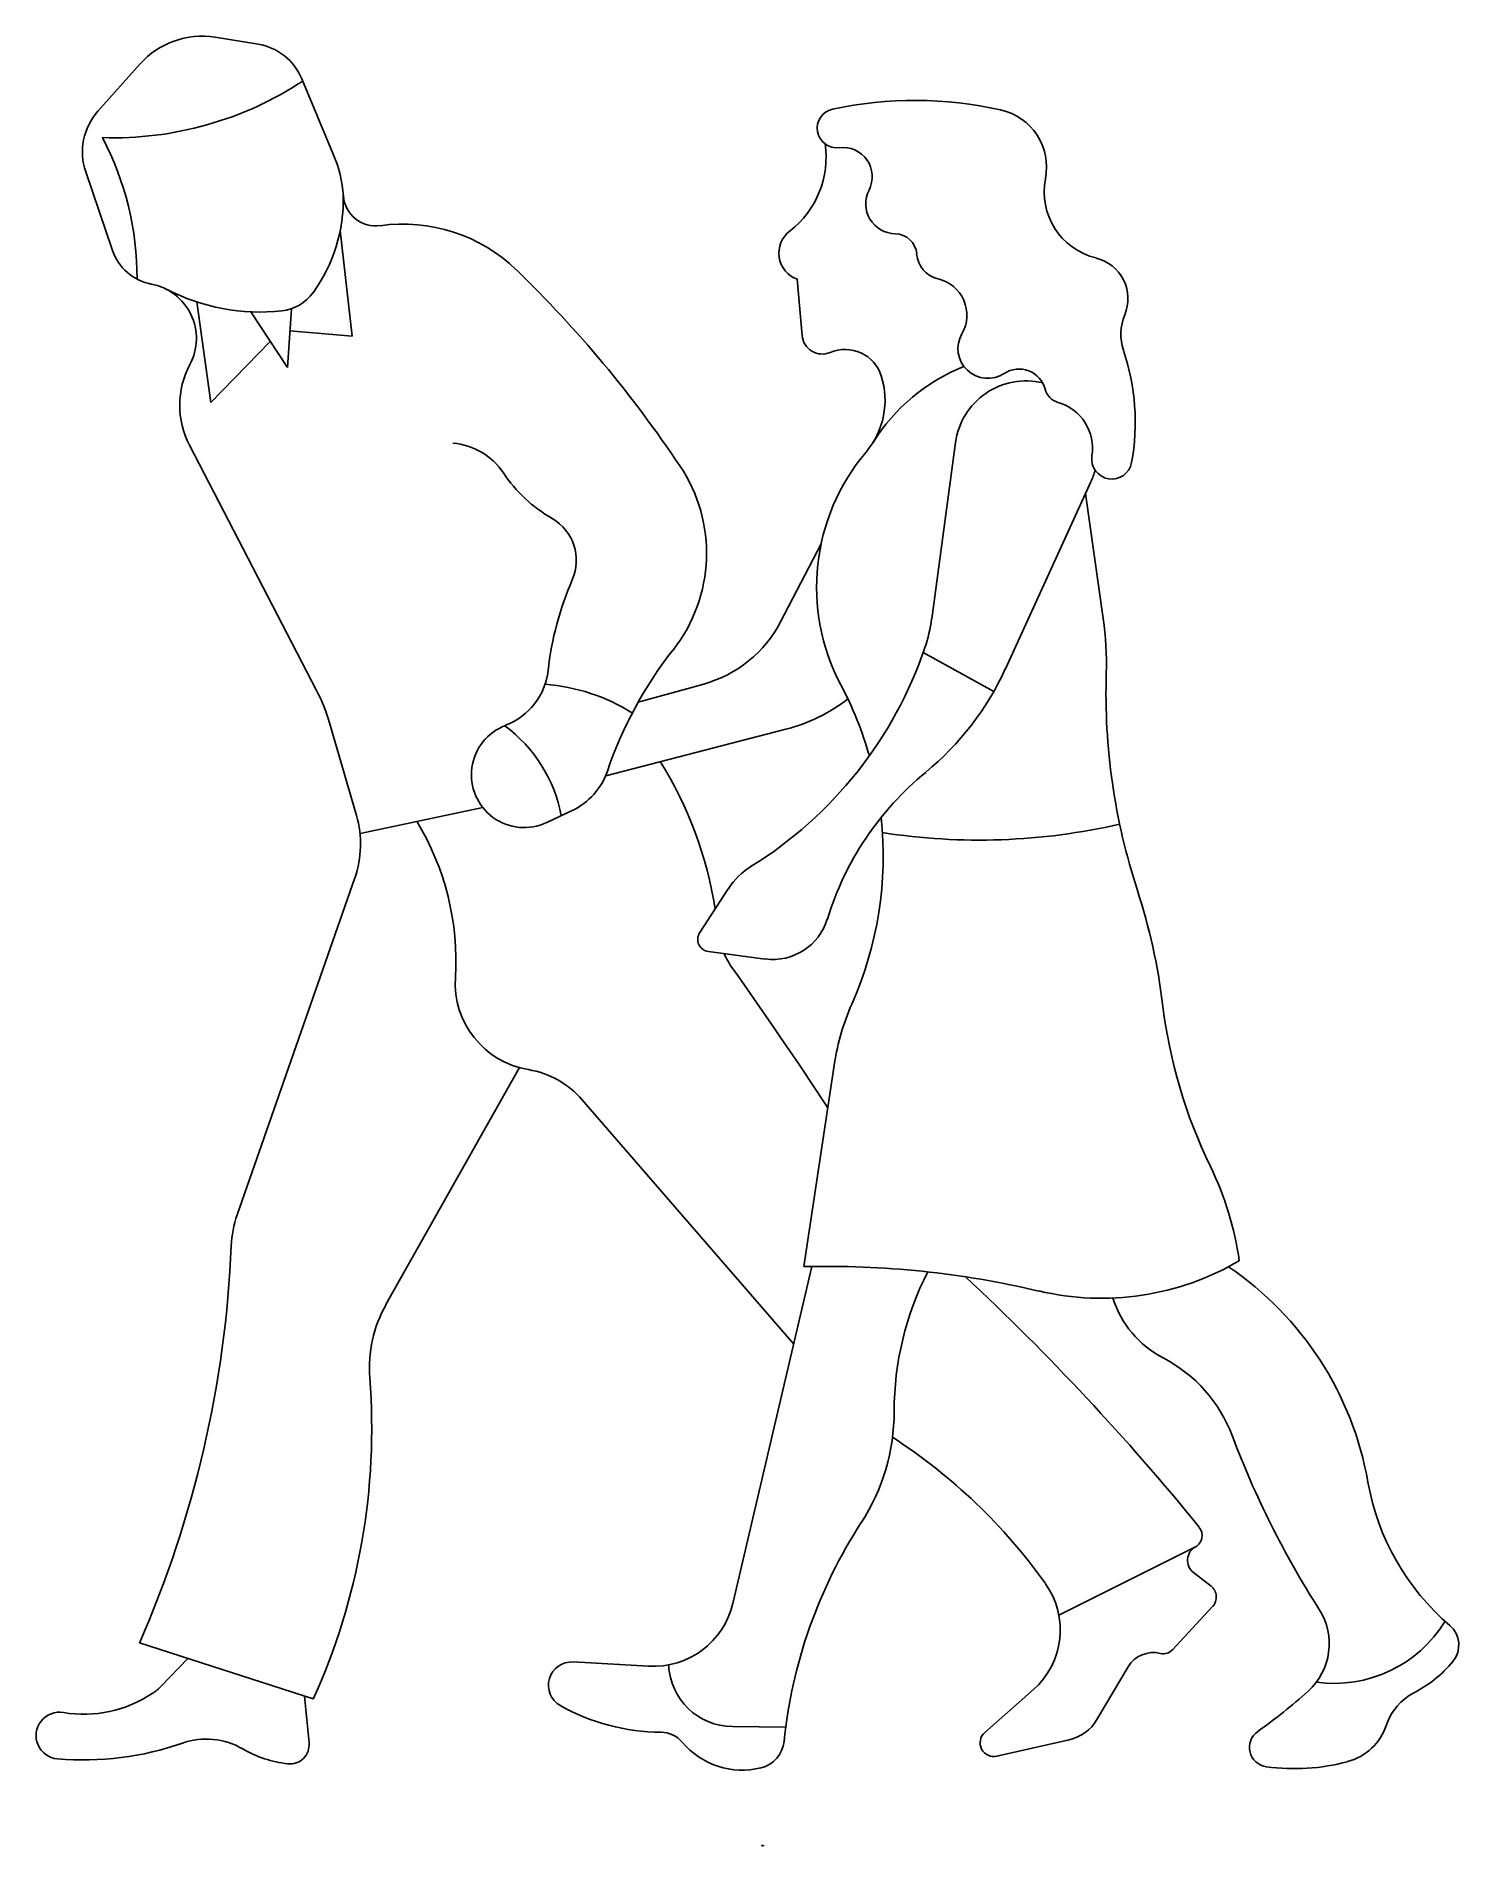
# Model space of a CAD drawing. Extents: x 210.69 to 212.04, y 59.82 to 61.54.
import ezdxf

# ---------------------------------------------------------------- set-up
doc = ezdxf.new("R2010")
doc.units = 0
doc.header["$LTSCALE"] = 4
doc.layers.get('0').update_dxf_attribs({"linetype": 'CONTINUOUS'})
doc.styles.add('ATTR', font='romans.shx', dxfattribs={"width": 0.8, "height": 0.470416})

msp = doc.modelspace()

# ---------------------------------------------------------------- linework, layer by layer
at = {"color": 0}
for p, q in [((210.8578, 61.5416), (210.8989, 61.535)), ((210.746, 61.4711), (210.7863, 61.5162)), ((210.9406, 61.5021), (210.9706, 61.4302)), ((210.7601, 61.3382), (210.7344, 61.4133)), ((210.9886, 61.2563), (210.9773, 61.3571)), ((211.4133, 61.3107), (211.4179, 61.2571)), ((210.8537, 61.1933), (210.8404, 61.2891)), ((210.8921, 61.2797), (210.9269, 61.2264)), ((210.9269, 61.2264), (210.9306, 61.2826)), ((210.9292, 61.2615), (210.9886, 61.2563)), ((210.9105, 61.2515), (210.8537, 61.1933)), ((210.9547, 60.9184), (210.8333, 61.1525)), ((211.5415, 60.9867), (211.5642, 61.1549)), ((211.6118, 60.939), (211.6934, 61.1175)), ((211.6883, 61.1062), (211.7052, 60.9871)), ((211.436, 61.0582), (211.3973, 60.984)), ((211.5334, 60.9546), (211.6007, 60.9173)), ((211.2616, 60.9072), (211.324, 60.9246)), ((210.9927, 60.7991), (210.967, 60.8875)), ((211.2305, 60.8371), (211.4024, 60.8814)), ((210.9963, 60.7821), (211.1132, 60.8068)), ((211.1743, 60.7924), (211.1984, 60.8038)), ((210.8789, 60.4182), (210.9911, 60.7396)), ((211.3202, 60.6874), (211.3475, 60.7293)), ((211.3285, 60.6693), (211.3827, 60.6622)), ((211.1482, 60.5587), (211.0209, 60.3326)), ((211.4195, 60.3688), (211.4488, 60.5629)), ((211.4099, 60.2949), (211.2078, 60.5281)), ((211.4273, 60.3689), (211.3518, 60.0475)), ((211.6628, 60.0364), (211.7932, 60.1014)), ((211.808, 60.0639), (211.7912, 60.0771)), ((211.7712, 60.0032), (211.8095, 60.0446)), ((210.7857, 60.0097), (210.9515, 59.9563)), ((210.8318, 59.9948), (210.8063, 59.9685)), ((211.1995, 59.9917), (211.2713, 59.9875)), ((211.729, 59.9869), (211.6992, 59.9367)), ((210.9433, 59.9589), (210.9475, 59.9143)), ((211.6385, 59.9653), (211.5922, 59.9244)), ((211.4023, 59.9293), (211.3514, 59.9299)), ((211.6038, 59.9017), (211.6727, 59.9174))]:
    msp.add_line(p, q, dxfattribs=at)
for centre, radius, start, end in [((210.8452, 61.4637), 0.0789, 80.8596, 138.2725), ((210.8903, 61.4811), 0.0545, 22.6387, 80.8596), ((210.7607, 61.7749), 0.3292, 268.2046, 303.323), ((211.5257, 61.1098), 0.3716, 77.3255, 102.233), ((210.7896, 61.4322), 0.0583, 138.2725, 198.8836), ((211.4509, 61.4548), 0.0186, 102.233, 277.4698), ((211.5949, 61.4176), 0.0562, 348.8247, 77.3255), ((210.4939, 61.3117), 0.2895, 359.8619, 27.6278), ((210.8503, 61.38), 0.1304, 4.4351, 22.6387), ((211.352, 61.4269), 0.0887, 307.8992, 8.3933), ((211.4569, 61.4086), 0.0279, 332.795, 97.4698), ((211.5072, 61.3828), 0.0286, 152.795, 269.0156), ((211.7137, 61.3941), 0.0649, 168.8247, 256.3295), ((210.8288, 61.3868), 0.1514, 324.0537, 1.5024), ((211.0111, 61.3925), 0.0309, 184.4351, 278.1086), ((211.0373, 61.2083), 0.1551, 45.8973, 98.1086), ((211.4221, 61.3356), 0.0264, 126.1641, 250.698), ((211.5064, 61.3333), 0.0209, 4.3169, 89.0156), ((210.806, 61.3539), 0.0486, 198.8836, 259.2787), ((211.5535, 61.3369), 0.0264, 184.317, 256.9418), ((211.6889, 61.2922), 0.0399, 337.1623, 76.3295), ((210.7871, 61.2542), 0.0529, 331.8788, 79.2787), ((210.3444, 60.4933), 1.1508, 33.7579, 45.8973), ((211.5395, 61.2765), 0.0356, 330.1172, 76.9418), ((210.9008, 61.4738), 0.1943, 242.642, 276.1376), ((210.917, 61.3229), 0.0425, 276.1376, 324.0537), ((211.7697, 61.2582), 0.0477, 157.1623, 198.6505), ((211.4371, 61.2587), 0.0193, 184.837, 293.1473), ((211.595, 61.2446), 0.0284, 150.1172, 303.5326), ((211.4589, 61.2076), 0.0362, 17.6555, 113.1473), ((211.5211, 61.1743), 0.2146, 349.6892, 18.6505), ((210.9066, 61.1904), 0.0825, 151.8788, 207.4006), ((211.6385, 61.0605), 0.1797, 111.6358, 148.268), ((211.6249, 61.1994), 0.0257, 14.5809, 123.5326), ((211.4204, 61.1954), 0.0766, 319.7594, 17.6555), ((211.6316, 61.1458), 0.068, 76.5522, 172.2985), ((211.667, 61.2104), 0.0178, 194.5809, 253.7614), ((211.6493, 61.1494), 0.0457, 351.0597, 73.7614), ((211.0799, 61.0909), 0.0636, 33.5322, 85.5832), ((211.1766, 61.0494), 0.1501, 322.0121, 33.7579), ((211.6312, 61.017), 0.1995, 139.7594, 207.8635), ((211.7134, 61.1393), 0.0192, 171.0597, 349.6892), ((211.2477, 61.2021), 0.1377, 213.5322, 240.2121), ((211.6316, 61.1458), 0.068, 335.4213, 345.4515), ((211.1564, 61.0425), 0.0461, 336.4478, 60.2121), ((211.4722, 60.9049), 0.2984, 156.4478, 173.706), ((211.2922, 61.0388), 0.1186, 285.5802, 332.446), ((211.3969, 61.0062), 0.1459, 341.262, 352.2985), ((211.4046, 60.9445), 0.3036, 358.1904, 8.0704), ((211.6062, 60.7137), 0.3953, 142.0121, 161.1379), ((211.1613, 61.0861), 0.3947, 301.823, 341.262), ((211.1125, 60.9445), 0.0634, 290.717, 353.706), ((211.361, 61.0536), 0.2757, 309.3416, 335.4213), ((212.3114, 60.9158), 0.6036, 178.1904, 198.1752), ((210.8038, 60.8402), 0.17, 16.1766, 27.4006), ((211.1594, 60.7444), 0.1804, 57.6388, 85.7649), ((211.3616, 61.0397), 0.1635, 284.4402, 307.6918), ((211.1466, 60.7608), 0.3487, 15.8554, 27.8635), ((211.1528, 60.838), 0.0504, 110.717, 295.2186), ((211.0515, 60.7731), 0.139, 10.6806, 53.5036), ((211.1708, 60.8624), 0.0648, 295.2186, 341.138), ((210.9649, 60.6525), 0.3744, 8.8292, 31.9374), ((211.7204, 60.6152), 0.2911, 129.3416, 163.0088), ((210.8986, 60.7718), 0.098, 340.7623, 16.1766), ((210.8323, 60.6606), 0.2553, 356.3912, 31.3956), ((211.1466, 60.7608), 0.3487, 336.0514, 6.0331), ((211.5868, 61.377), 0.6013, 261.1731, 282.8743), ((211.4067, 60.6908), 0.0706, 121.823, 146.9687), ((211.2059, 60.5529), 0.5598, 6.8181, 18.1752), ((211.33, 60.681), 0.0117, 146.9687, 262.5084), ((211.3898, 60.7163), 0.0545, 262.5084, 343.0088), ((211.4143, 60.6986), 0.0774, 203.786, 215.2956), ((207.5587, 57.9691), 4.6467, 33.3006, 35.2956), ((211.1705, 60.6392), 0.0836, 176.3912, 260.5269), ((211.666, 60.5301), 0.2196, 156.0514, 171.4273), ((212.2446, 60.6771), 0.4862, 186.8181, 205.955), ((211.1426, 60.4715), 0.0864, 40.9154, 80.5269), ((211.5338, 60.3311), 0.3043, 8.1632, 25.955), ((210.9759, 60.3843), 0.1027, 160.7623, 177.6065), ((209.819, 60.4327), 1.0552, 336.3651, 357.6065), ((211.7035, 60.5982), 0.2596, 256.7056, 300.4397), ((211.4414, 59.4892), 0.8798, 76.7056, 91.4283), ((211.7989, 60.2305), 0.2932, 152.9691, 179.9547), ((209.9155, 58.5873), 2.4268, 39.1767, 46.9071), ((211.6493, 60.1092), 0.3131, 9.9225, 55.9328), ((211.8073, 60.3682), 0.0975, 197.564, 242.5624), ((211.1281, 60.2722), 0.123, 150.604, 184.4439), ((211.6986, 60.1587), 0.1385, 20.6357, 62.5624), ((210.3826, 60.2143), 0.6247, 335.6011, 4.4439), ((211.3097, 60.2309), 0.196, 327.1104, 359.9547), ((211.2134, 59.7557), 0.5359, 35.4256, 57.1545), ((212.6625, 60.5217), 0.8915, 200.6357, 212.5813), ((212.1865, 60.2031), 0.2322, 189.9225, 229.526), ((211.8729, 59.8667), 0.4748, 147.1104, 174.0684), ((211.7872, 60.1122), 0.0123, 299.2305, 39.1767), ((211.8003, 60.0886), 0.0147, 119.2305, 231.6722), ((211.5882, 60.0222), 0.076, 311.4418, 35.4256), ((211.7999, 60.0535), 0.0132, 317.2314, 51.6722), ((211.2759, 60.0654), 0.078, 266.628, 346.7754), ((211.8601, 60.009), 0.0607, 311.9072, 32.5813), ((211.9257, 60.095), 0.1238, 262.0908, 328.5558), ((212.0198, 60.0078), 0.0246, 320.277, 49.526), ((211.753, 59.9727), 0.0279, 75.9545, 149.3376), ((211.7626, 60.0112), 0.0118, 255.9545, 317.2314), ((211.1982, 59.9694), 0.0223, 86.628, 240.7017), ((211.352, 59.9914), 0.0615, 182.4068, 269.3885), ((211.9462, 60.0689), 0.1203, 297.3061, 320.277), ((210.7328, 60.0582), 0.1165, 260.2946, 303.9264), ((210.7686, 60.0051), 0.0526, 303.9264, 315.9328), ((211.5402, 60.3654), 0.5397, 305.3629, 311.9072), ((212.0257, 59.9151), 0.0529, 117.3061, 161.6853), ((210.7094, 59.9214), 0.0223, 80.2946, 265.0536), ((211.2842, 60.1228), 0.1982, 240.7017, 269.744), ((211.2832, 59.8983), 0.0263, 39.9413, 89.7441), ((211.6009, 59.9145), 0.0132, 131.4418, 282.8218), ((211.6635, 59.9578), 0.0415, 282.8218, 329.3376), ((211.8633, 59.9101), 0.0186, 125.3629, 262.3171), ((211.9243, 59.9486), 0.0539, 284.9173, 341.6853), ((210.7322, 60.1838), 0.2857, 265.0536, 289.3478), ((210.8495, 59.8495), 0.0686, 59.55, 109.3478), ((210.9391, 60.0019), 0.1081, 239.55, 263.73), ((210.9293, 59.9126), 0.0183, 263.73, 5.44), ((211.3608, 59.9633), 0.0749, 219.9413, 283.8945), ((211.3718, 59.9187), 0.029, 283.8945, 354.0683), ((211.8873, 60.0875), 0.1977, 262.3171, 284.9173)]:
    msp.add_arc(centre, radius, start, end, dxfattribs=at)

# ---------------------------------------------------------------- texts
at = {"color": 0, "style": 'ATTR', "width": 0.8, "flags": 9}
msp.add_attdef('ESTCODE', (211.3792, 59.8162), '', height=0.000431, dxfattribs=at)

doc.saveas('drawing.dxf')
